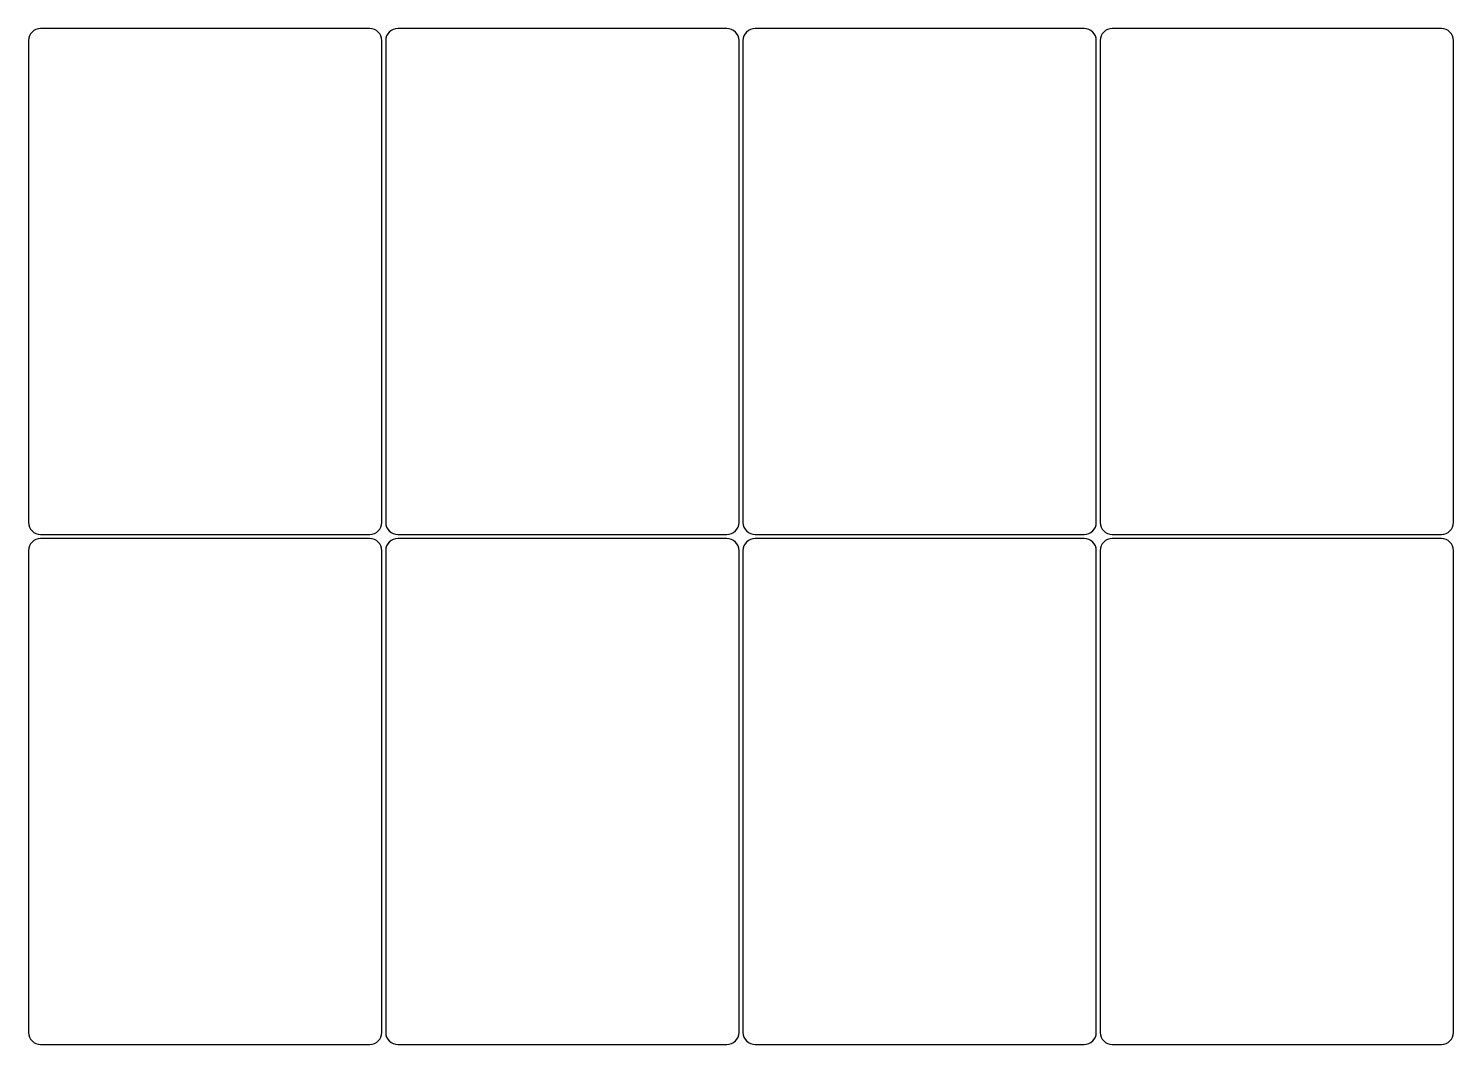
# Model space of a CAD drawing. Header units: millimetres. Extents: x 38 to 393, y -266 to -13.
import ezdxf

# ---------------------------------------------------------------- set-up
doc = ezdxf.new("R2010")
doc.units = ezdxf.units.MM

msp = doc.modelspace()

# ---------------------------------------------------------------- linework, layer by layer
for points in [[(123.44, -139.21, 0.414214), (126.44, -136.21), (126.44, -16.21, 0.414214), (123.44, -13.21), (41.44, -13.21, 0.414214), (38.44, -16.21), (38.44, -136.21, 0.414214), (41.44, -139.21)], [(212.42, -139.21, 0.414214), (215.42, -136.21), (215.42, -16.21, 0.414214), (212.42, -13.21), (130.42, -13.21, 0.414214), (127.42, -16.21), (127.42, -136.21, 0.414214), (130.42, -139.21)], [(301.41, -139.21, 0.414214), (304.41, -136.21), (304.41, -16.21, 0.414214), (301.41, -13.21), (219.41, -13.21, 0.414214), (216.41, -16.21), (216.41, -136.21, 0.414214), (219.41, -139.21)], [(390.39, -139.21, 0.414214), (393.39, -136.21), (393.39, -16.21, 0.414214), (390.39, -13.21), (308.39, -13.21, 0.414214), (305.39, -16.21), (305.39, -136.21, 0.414214), (308.39, -139.21)], [(123.44, -266.21, 0.414214), (126.44, -263.21), (126.44, -143.21, 0.414214), (123.44, -140.21), (41.44, -140.21, 0.414214), (38.44, -143.21), (38.44, -263.21, 0.414214), (41.44, -266.21)], [(212.42, -266.21, 0.414214), (215.42, -263.21), (215.42, -143.21, 0.414214), (212.42, -140.21), (130.42, -140.21, 0.414214), (127.42, -143.21), (127.42, -263.21, 0.414214), (130.42, -266.21)], [(301.41, -266.21, 0.414214), (304.41, -263.21), (304.41, -143.21, 0.414214), (301.41, -140.21), (219.41, -140.21, 0.414214), (216.41, -143.21), (216.41, -263.21, 0.414214), (219.41, -266.21)], [(390.39, -266.21, 0.414214), (393.39, -263.21), (393.39, -143.21, 0.414214), (390.39, -140.21), (308.39, -140.21, 0.414214), (305.39, -143.21), (305.39, -263.21, 0.414214), (308.39, -266.21)]]:
    msp.add_lwpolyline(points, format="xyb", close=True)

doc.saveas('drawing.dxf')
